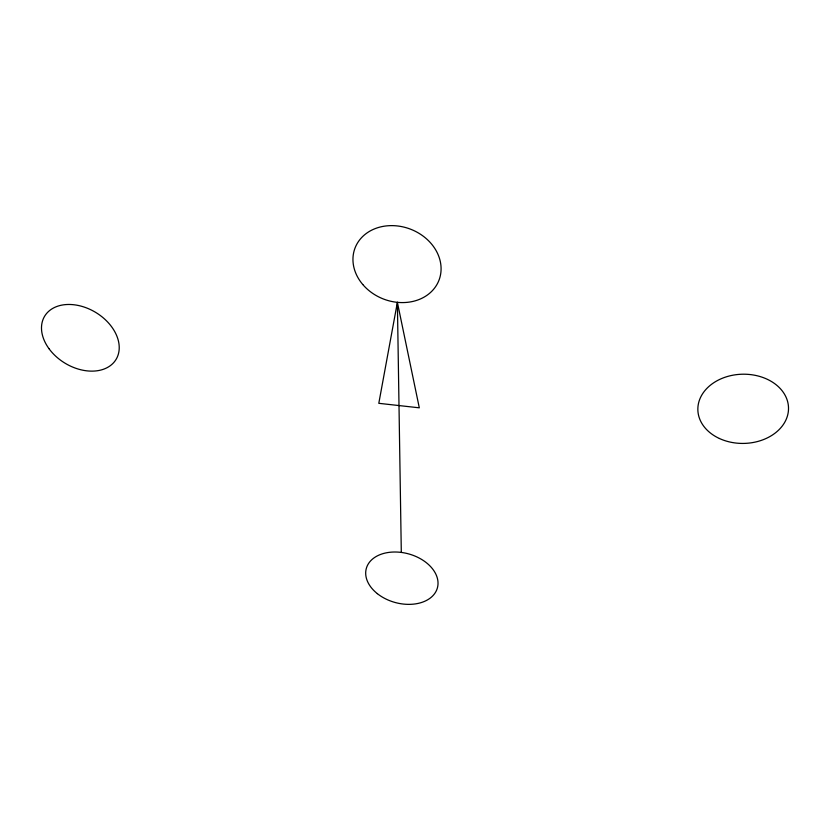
<?xml version="1.0" encoding="UTF-8"?>
<svg xmlns="http://www.w3.org/2000/svg" width="830" height="830" viewBox="0 0 830 830"><rect width="100%" height="100%" fill="white"/><g stroke="black" fill="none" stroke-linecap="round" stroke-linejoin="round"><path stroke-width="1.25" d="M397.383 302.338L378.802 403.318L419.306 407.821L397.383 302.338L401.305 552.427M362.793 284.534A44.945 37.443 20.9 0 0 438.167 282.138A44.945 37.443 20.9 0 0 390.1 225.646A44.945 37.443 20.9 0 0 362.793 284.534M719.392 438.489A45.339 34.611 -1.2 0 0 788.5 409.398A45.339 34.611 -1.2 0 0 721.654 378.542A45.339 34.611 -1.2 0 0 719.392 438.489M49.012 348.704A41.739 29.662 31.2 0 0 115.941 359.618A41.739 29.662 31.2 0 0 76.132 305.067A41.739 29.662 31.2 0 0 49.012 348.704M377.339 593.647A36.842 25.211 15.2 0 0 437.14 588.761A36.842 25.211 15.2 0 0 391.106 552.158A36.842 25.211 15.2 0 0 377.339 593.647"/></g></svg>
